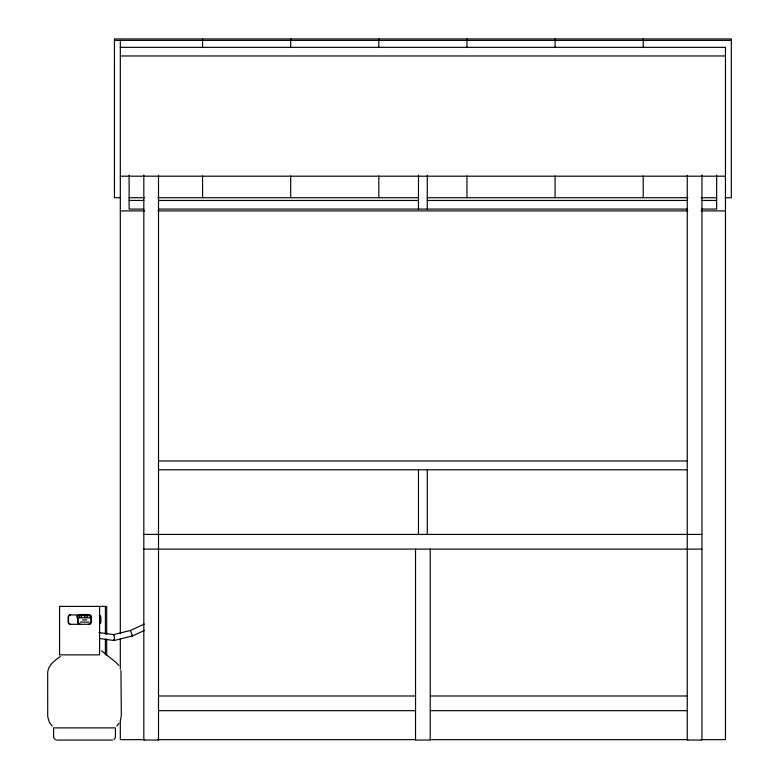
<?xml version="1.0" encoding="UTF-8"?>
<svg xmlns="http://www.w3.org/2000/svg" width="779" height="779" viewBox="0 0 779 779"><rect width="100%" height="100%" fill="white"/><g stroke="black" fill="none" stroke-linecap="round" stroke-linejoin="round"><path stroke-width="1.17" d="M120.57 720.147L121.32 715.511L120.949 670.407M119.051 723.331L116.831 726.067M100.218 623.628L100.549 623.142A2.181 1.724 -90 0 0 100.822 621.963L100.822 617.26A2.181 1.724 -90 0 0 100.54 616.092L100.394 615.829M78.066 615.829L78.815 615.225M60.343 656.512C54.569 660.495 47.392 665.753 47.675 673.669L47.723 716.69L49.35 722.308L52.164 726.067M69.195 615.225L68.445 616.092A2.181 1.724 -90 0 0 68.172 617.26L68.172 621.963A2.181 1.724 -90 0 0 68.445 623.142L69.195 623.998A2.804 2.21 90 0 0 70.217 624.31L89.176 624.271M69.555 615.225L68.805 616.092A2.181 1.724 -90 0 0 68.523 617.26L68.533 621.963A2.181 1.724 -90 0 0 68.805 623.142L69.555 623.998A2.804 2.21 -90 0 0 70.577 624.31M99.439 623.998L100.189 623.142A2.181 1.724 -90 0 0 100.462 621.963L100.462 617.26A2.181 1.724 -90 0 0 100.189 616.092L99.439 615.225M86.333 615.576L87.861 614.485L81.444 614.485M113.948 739.661L115.399 737.499L115.428 727.888L53.566 727.888L53.595 737.499L55.387 739.826M79.828 615.576L81.503 614.485M98.933 632.567L113.676 634.603L130.473 630.445L144.212 624.106M144.436 630.435L132.411 635.976L114.046 640.523L99.624 638.527M114.445 40.391L731.325 40.391M120.317 47.344L725.453 47.344L725.453 739.651L701.149 739.651M120.317 55.971L725.453 55.971M120.317 176.19L725.453 176.19M120.482 197.73L114.445 197.73L114.445 38.95L731.325 38.95L731.325 197.73L725.288 197.73M128.934 197.73L144.621 197.73M157.903 197.73L418.664 197.73M427.106 197.73L687.867 197.73M701.149 197.73L716.836 197.73M129.129 200.456L143.823 200.456M158.507 200.456L418.479 200.456M427.291 200.456L687.263 200.456M701.947 200.456L716.641 200.456M143.823 209.074L129.129 209.074L129.129 175.187M158.507 209.074L687.263 209.074M701.947 209.074L716.641 209.074L716.641 175.187M120.317 210.895L144.621 210.895M157.991 210.895L687.779 210.895M701.149 210.895L725.453 210.895M158.507 460.983L687.263 460.983M158.507 469.795L687.263 469.795M143.823 534.423L701.947 534.423M143.823 549.107L701.947 549.107M90.549 615.576L77.072 615.576L77.072 617.747L91.659 617.747M89.819 615.225L90.744 616.092A2.181 2.133 -90 0 1 91.085 617.26L91.445 621.963A2.162 2.113 -90 0 1 91.25 622.859L90.179 623.998A2.804 2.736 -90 0 1 88.913 624.31M82.506 619.918L86.849 619.918M77.549 617.26L77.9 621.963A2.162 2.113 -90 0 0 78.095 622.859L79.176 623.998A2.804 2.736 -90 0 0 80.441 624.31M80.188 622.1L89.176 622.1M88.553 624.31A2.804 2.736 -90 0 0 89.819 623.998L90.89 622.859A2.162 2.113 -90 0 0 91.085 621.963L91.445 621.963M158.507 695.988L415.538 695.988M430.232 695.988L687.263 695.988M158.507 710.672L415.538 710.672M430.232 710.672L687.263 710.672M144.621 739.651L120.317 739.651L120.317 720.195M157.991 739.651L415.596 739.651M430.174 739.651L687.779 739.651M56.507 740.05L112.478 740.05M90.179 615.225L90.705 615.605M78.815 623.998L77.734 622.859A2.162 2.113 -90 0 1 77.549 621.963M101.572 650.923L115.789 662.208L118.768 665.412M90.919 615.829L91.104 616.092A2.181 2.133 -90 0 1 91.445 617.26M130.512 630.562L132.411 635.976L132.138 635.226M701.947 175.119L701.947 740.05L687.263 740.05L687.263 175.304M643.201 38.95L643.201 47.646M643.201 175.947L643.201 197.73M555.076 38.95L555.076 47.646M555.076 175.947L555.076 197.73M466.952 38.95L466.952 47.646M466.952 175.947L466.952 197.73M430.232 549.107L430.232 740.05L415.538 740.05L415.538 549.107M427.291 175.187L427.291 209.074M427.291 469.795L427.291 534.423M418.479 175.187L418.479 209.074M418.479 469.795L418.479 534.423M378.818 38.95L378.818 47.646M378.818 175.947L378.818 197.73M290.694 38.95L290.694 47.646M290.694 175.947L290.694 197.73M202.569 38.95L202.569 47.646M202.569 175.947L202.569 197.73M158.507 175.304L158.507 740.05L143.823 740.05L143.823 175.119M120.317 40.391L120.317 633.892M120.317 638.761L120.317 669.151M106.704 634.262L106.704 606.393L59.555 606.393L59.555 654.866L99.595 654.866L99.595 606.393M106.704 639.111L106.704 654.866M105.399 606.393L105.399 634.262M105.399 639.111L105.399 654.866M91.085 617.26L91.085 621.963M90.169 615.576L90.169 617.747M87.073 615.576L87.073 617.747M84.833 615.576L84.833 617.747M81.259 615.576L81.259 617.747M79.409 615.576L79.409 617.747M77.9 617.26L77.9 621.963M77.462 615.576L77.462 617.747M113.442 635.109A3.038 0.545 86.8 0 1 113.549 634.758L113.676 634.603A2.882 0.516 86.8 0 1 114.309 636.589L114.377 637.349A3.038 0.545 86.8 0 1 114.172 640.367L114.046 640.523A2.882 0.516 86.8 0 1 113.627 639.812M80.081 624.31A2.804 2.736 -90 0 1 78.815 623.998M79.166 615.225A2.804 2.736 -90 0 1 80.441 614.913M78.815 615.225A2.804 2.736 -90 0 1 80.081 614.913M90.179 615.225A2.804 2.736 -90 0 0 88.913 614.913L70.217 614.913A2.804 2.21 -90 0 0 69.195 615.225M88.553 614.913A2.804 2.736 -90 0 1 89.819 615.225M69.555 615.225A2.804 2.21 90 0 1 70.577 614.913"/></g></svg>
